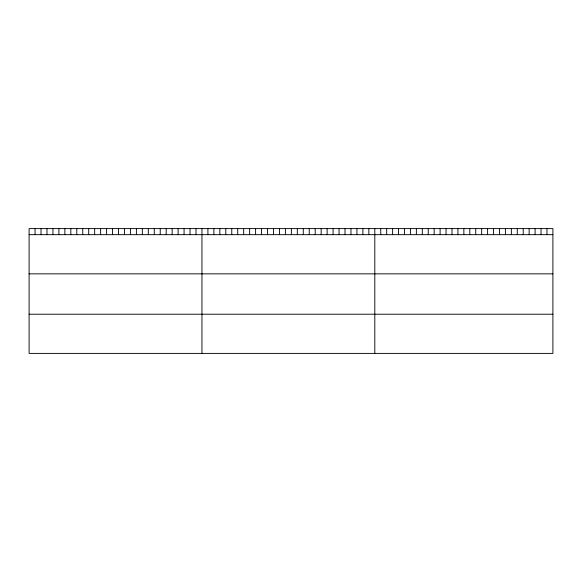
<?xml version="1.0" encoding="UTF-8"?>
<svg xmlns="http://www.w3.org/2000/svg" width="582" height="582" viewBox="0 0 582 582"><rect width="100%" height="100%" fill="white"/><g stroke="black" fill="none" stroke-linecap="round" stroke-linejoin="round"><path stroke-width="0.87" d="M552.9 234.662L552.9 353.398L29.1 353.398L29.1 228.602L552.9 228.602L552.9 234.662L29.1 234.662M29.1 273.846L552.9 273.846M29.1 314.215L552.9 314.215M546.964 228.602L546.964 234.662M541.027 228.602L541.027 234.662M535.091 228.602L535.091 234.662M529.154 228.602L529.154 234.662M523.218 228.602L523.218 234.662M517.282 228.602L517.282 234.662M511.345 228.602L511.345 234.662M505.409 228.602L505.409 234.662M499.472 228.602L499.472 234.662M493.536 228.602L493.536 234.662M487.6 228.602L487.6 234.662M481.663 228.602L481.663 234.662M475.727 228.602L475.727 234.662M469.79 228.602L469.79 234.662M463.854 228.602L463.854 234.662M457.918 228.602L457.918 234.662M451.981 228.602L451.981 234.662M446.045 228.602L446.045 234.662M440.108 228.602L440.108 234.662M434.172 228.602L434.172 234.662M428.236 228.602L428.236 234.662M422.299 228.602L422.299 234.662M416.363 228.602L416.363 234.662M410.426 228.602L410.426 234.662M404.49 228.602L404.49 234.662M398.554 228.602L398.554 234.662M392.617 228.602L392.617 234.662M386.681 228.602L386.681 234.662M380.744 228.602L380.744 234.662M374.808 228.602L374.808 353.398M368.85 228.602L368.85 234.662M362.884 228.602L362.884 234.662M356.926 228.602L356.926 234.662M350.968 228.602L350.968 234.662M345.002 228.602L345.002 234.662M339.044 228.602L339.044 234.662M333.086 228.602L333.086 234.662M327.128 228.602L327.128 234.662M321.162 228.602L321.162 234.662M315.204 228.602L315.204 234.662M309.246 228.602L309.246 234.662M303.28 228.602L303.28 234.662M297.322 228.602L297.322 234.662M291.364 228.602L291.364 234.662M285.398 228.602L285.398 234.662M279.44 228.602L279.44 234.662M273.482 228.602L273.482 234.662M267.516 228.602L267.516 234.662M261.558 228.602L261.558 234.662M255.6 228.602L255.6 234.662M249.634 228.602L249.634 234.662M243.676 228.602L243.676 234.662M237.718 228.602L237.718 234.662M231.76 228.602L231.76 234.662M225.794 228.602L225.794 234.662M219.836 228.602L219.836 234.662M213.878 228.602L213.878 234.662M207.912 228.602L207.912 234.662M201.954 228.602L201.954 353.398M195.996 228.602L195.996 234.662M190.03 228.602L190.03 234.662M184.072 228.602L184.072 234.662M178.114 228.602L178.114 234.662M172.148 228.602L172.148 234.662M166.19 228.602L166.19 234.662M160.232 228.602L160.232 234.662M154.274 228.602L154.274 234.662M148.308 228.602L148.308 234.662M142.35 228.602L142.35 234.662M136.392 228.602L136.392 234.662M130.426 228.602L130.426 234.662M124.468 228.602L124.468 234.662M118.51 228.602L118.51 234.662M112.544 228.602L112.544 234.662M106.586 228.602L106.586 234.662M100.628 228.602L100.628 234.662M94.662 228.602L94.662 234.662M88.704 228.602L88.704 234.662M82.746 228.602L82.746 234.662M76.78 228.602L76.78 234.662M70.822 228.602L70.822 234.662M64.864 228.602L64.864 234.662M58.906 228.602L58.906 234.662M52.94 228.602L52.94 234.662M46.982 228.602L46.982 234.662M41.024 228.602L41.024 234.662M35.058 228.602L35.058 234.662"/></g></svg>
